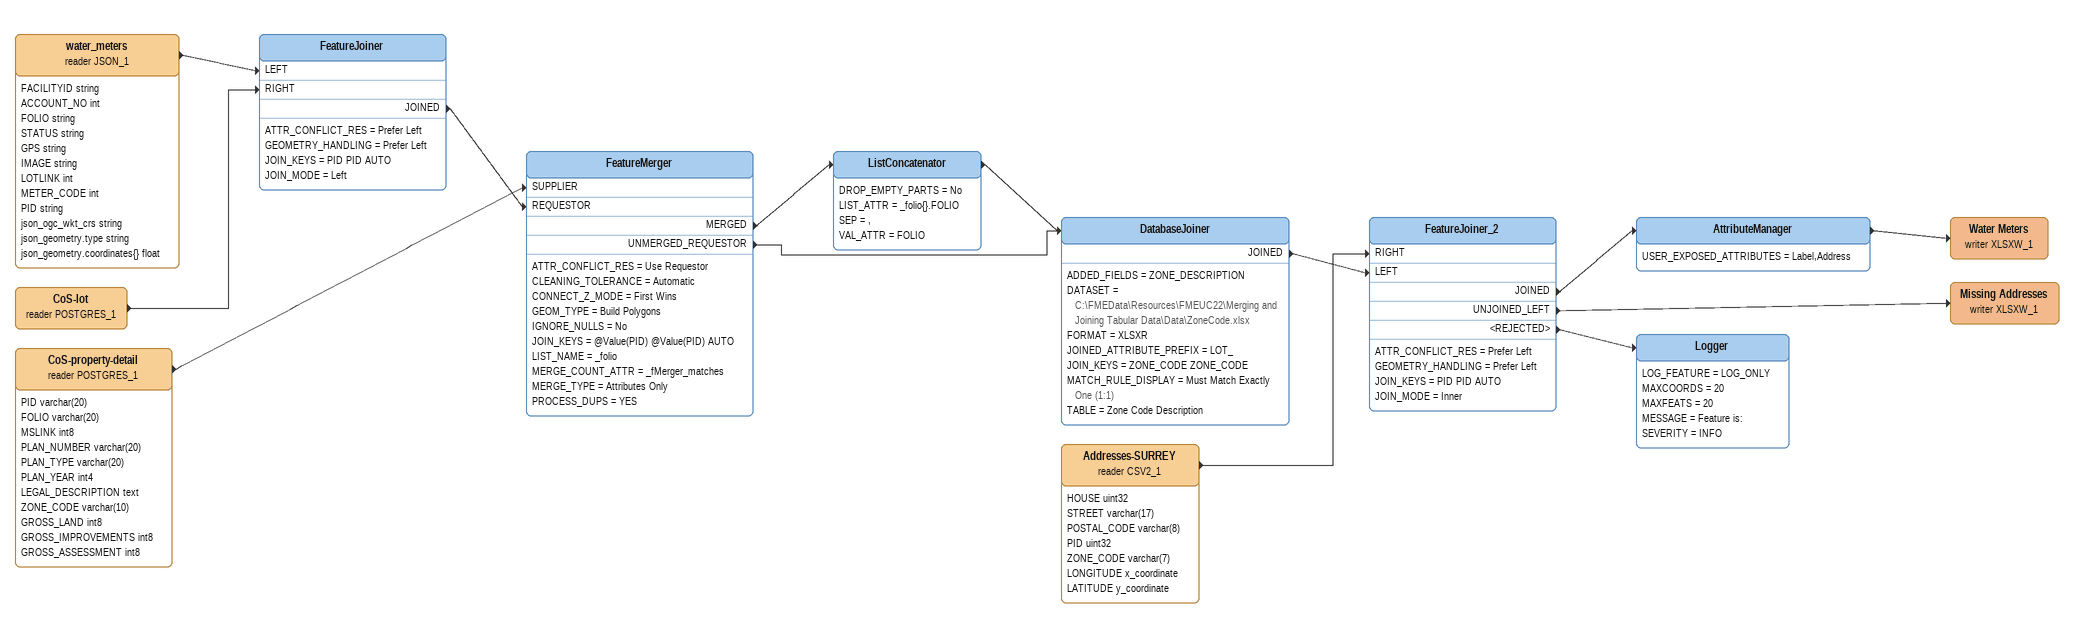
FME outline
CoS-property-detail (reader POSTGRES_1)
    attributes: PID varchar(20), FOLIO varchar(20), MSLINK int8, PLAN_NUMBER varchar(20), PLAN_TYPE varchar(20), PLAN_YEAR int4, LEGAL_DESCRIPTION text, ZONE_CODE varchar(10), GROSS_LAND int8, GROSS_IMPROVEMENTS int8, GROSS_ASSESSMENT int8
    -> FeatureMerger [SUPPLIER]
water_meters (reader JSON_1)
    attributes: FACILITYID string, ACCOUNT_NO int, FOLIO string, STATUS string, GPS string, IMAGE string, LOTLINK int, METER_CODE int, PID string, json_ogc_wkt_crs string, json_geometry.type string, json_geometry.coordinates{} float
    -> FeatureJoiner [LEFT]
CoS-lot (reader POSTGRES_1)
    -> FeatureJoiner [RIGHT]
FeatureJoiner
    ATTR_CONFLICT_RES = Prefer Left
    GEOMETRY_HANDLING = Prefer Left
    JOIN_KEYS = PID PID AUTO
    JOIN_MODE = Left
    JOINED -> FeatureMerger [REQUESTOR]
FeatureMerger
    ATTR_CONFLICT_RES = Use Requestor
    CLEANING_TOLERANCE = Automatic
    CONNECT_Z_MODE = First Wins
    GEOM_TYPE = Build Polygons
    IGNORE_NULLS = No
    JOIN_KEYS = @Value(PID) @Value(PID) AUTO
    LIST_NAME = _folio
    MERGE_COUNT_ATTR = _fMerger_matches
    MERGE_TYPE = Attributes Only
    PROCESS_DUPS = YES
    MERGED -> ListConcatenator
    UNMERGED_REQUESTOR -> DatabaseJoiner
ListConcatenator
    DROP_EMPTY_PARTS = No
    LIST_ATTR = _folio{}.FOLIO
    SEP = ,
    VAL_ATTR = FOLIO
    -> DatabaseJoiner
DatabaseJoiner
    ADDED_FIELDS = ZONE_DESCRIPTION
    DATASET = C:\FMEData\Resources\FMEUC22\Merging and Joining Tabular Data\Data\ZoneCode.xlsx
    FORMAT = XLSXR
    JOINED_ATTRIBUTE_PREFIX = LOT_
    JOIN_KEYS = ZONE_CODE ZONE_CODE
    MATCH_RULE_DISPLAY = Must Match Exactly One (1:1)
    TABLE = Zone Code Description
    JOINED -> FeatureJoiner_2 [LEFT]
Addresses-SURREY (reader CSV2_1)
    attributes: HOUSE uint32, STREET varchar(17), POSTAL_CODE varchar(8), PID uint32, ZONE_CODE varchar(7), LONGITUDE x_coordinate, LATITUDE y_coordinate
    -> FeatureJoiner_2 [RIGHT]
FeatureJoiner_2
    ATTR_CONFLICT_RES = Prefer Left
    GEOMETRY_HANDLING = Prefer Left
    JOIN_KEYS = PID PID AUTO
    JOIN_MODE = Inner
    JOINED -> AttributeManager
    UNJOINED_LEFT -> Missing Addresses (writer XLSXW_1)
    <REJECTED> -> Logger
AttributeManager
    USER_EXPOSED_ATTRIBUTES = Label,Address
    -> Water Meters (writer XLSXW_1)
Water Meters (writer XLSXW_1)
Missing Addresses (writer XLSXW_1)
Logger
    LOG_FEATURE = LOG_ONLY
    MAXCOORDS = 20
    MAXFEATS = 20
    MESSAGE = Feature is:
    SEVERITY = INFO
